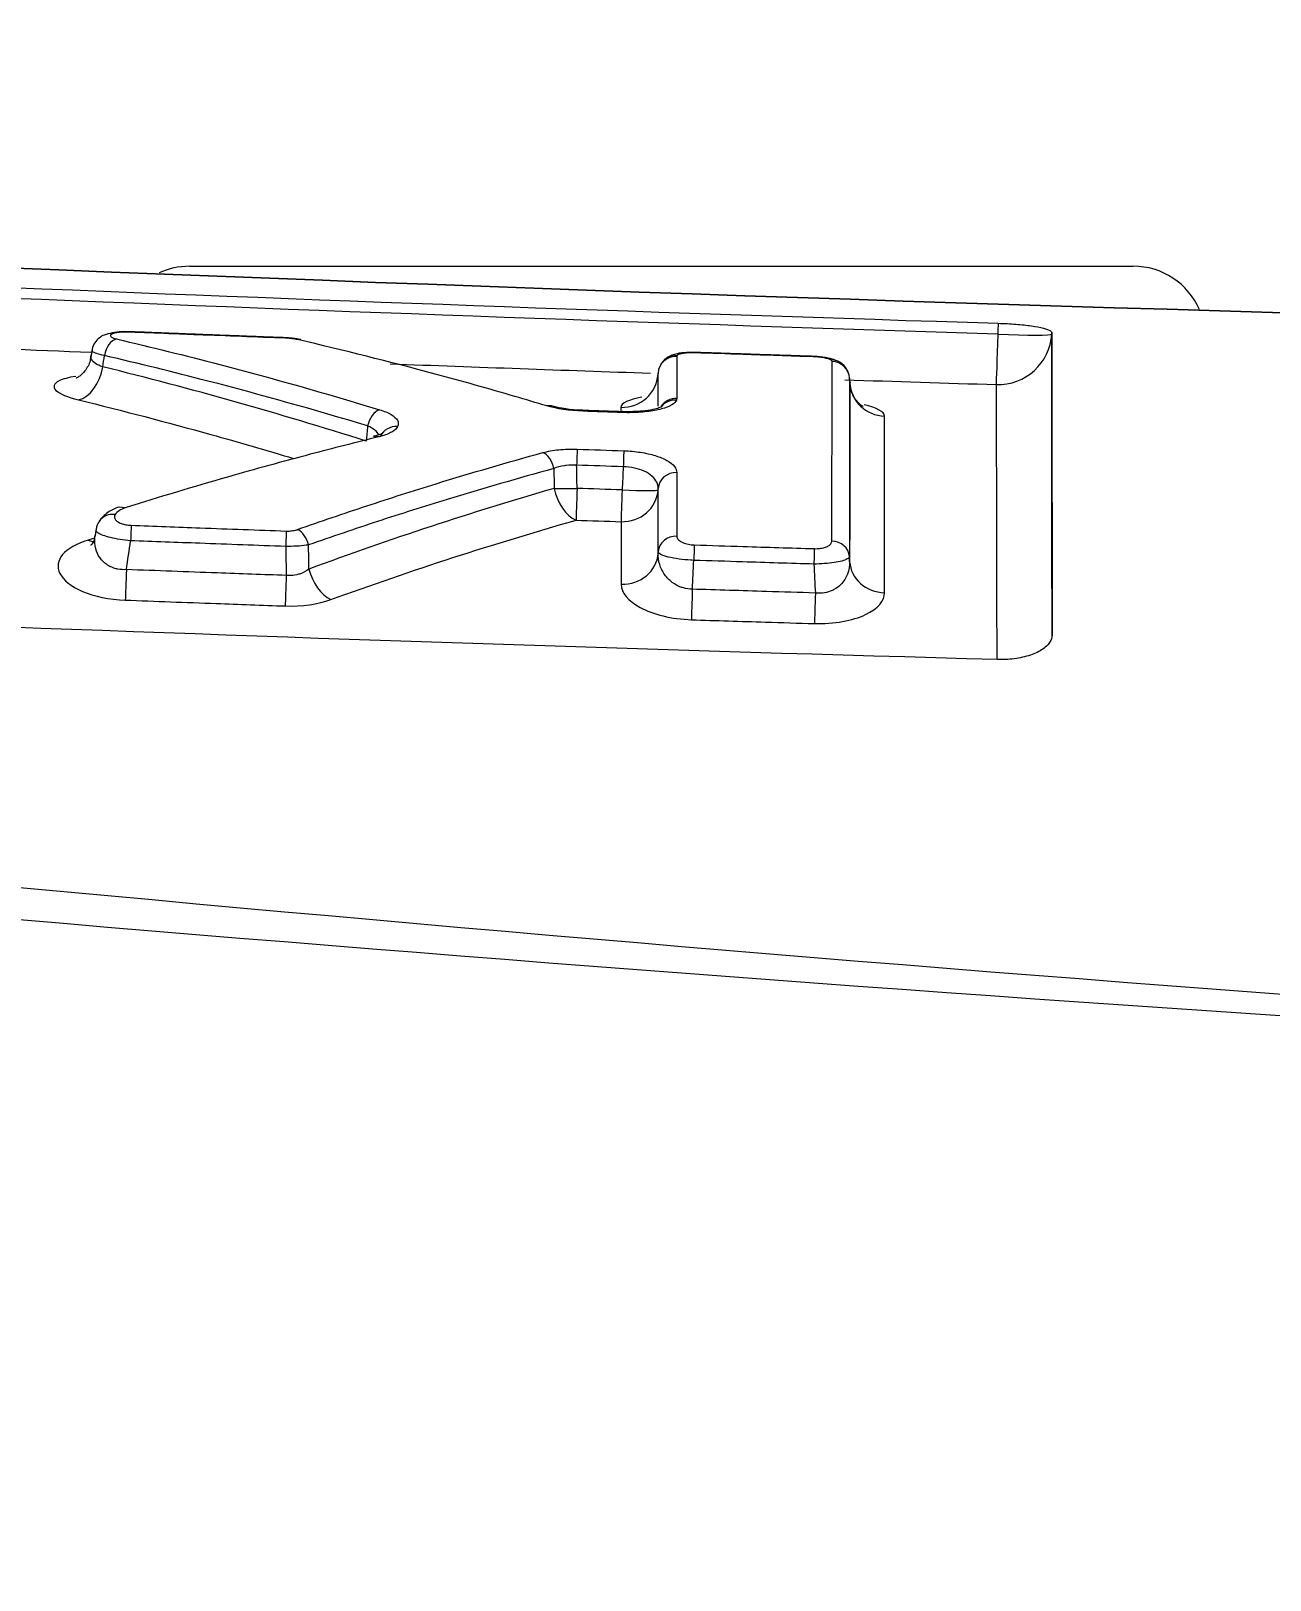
# Model space of a CAD drawing. Header units: millimetres. Extents: x 0 to 594, y 0 to 532.
# Drawn here: x 449.237 to 450.957, y 284.598 to 286.747 of the extents above; entities that cross this region are included whole.
import ezdxf

# ---------------------------------------------------------------- set-up
doc = ezdxf.new("R2010")
doc.units = ezdxf.units.MM
for name, color, linetype, true_color in [('13', 7, 'Continuous', 0xffffff), ('201', 7, 'Continuous', 0xffffff), ('4', 7, 'Continuous', 0xffffff)]:
    doc.layers.add(name, color=color, linetype=linetype, true_color=true_color)
doc.styles.add('iso-1', font='isocp.shx')
doc.dimstyles.get("Standard").update_dxf_attribs({"dimtxt": 0.18, "dimasz": 0.18, "dimexe": 0.18, "dimexo": 0.0625, "dimgap": 0.09, "dimtad": 0, "dimtih": 1, "dimtoh": 1, "dimdec": 4, "dimzin": 0, "dimdsep": 46, "dimtxsty": 'Standard', "dimcen": 0.09, "dimadec": 0, "dimazin": 0, "dimtfac": 1, "dimtdec": 4, "dimtofl": 0, "dimtmove": 0, "dimatfit": 3, "dimfxl": 1, "dimtolj": 1, "dimtzin": 0, "dimarcsym": 0})

# ---------------------------------------------------------------- blocks, each defined once
blk = doc.blocks.new('_U1')
at = {"layer": '201', "color": 250, "lineweight": 13}
blk.add_line((430.61169, 282.820884), (499.931008, 323.940688), dxfattribs=at)
at = {"layer": '201', "color": 250, "lineweight": 18}
blk.add_solid([(499.931008, 323.940688), (497.155868, 321.758737), (496.685695, 322.551343), (499.931008, 323.940688)], dxfattribs=at)
at = {"layer": '201', "color": 250, "linetype": 'Continuous', "lineweight": 18, "char_height": 3.5, "attachment_point": 7, "rotation": 30.676165, "line_spacing_factor": 0.963855, "style": 'iso-1'}
for s, insert in [('\\W0.5795;1612', (481.810819, 313.855865)), ('\\W0.6380;R', (478.626316, 311.966838))]:
    blk.add_mtext(s, dxfattribs=dict(at, insert=insert))
blk = doc.blocks.new('_U12')
at = {"layer": '201', "color": 250, "lineweight": 13}
blk.add_arc((430.61169, 282.820884), 24.022753, 0, 184.999943, dxfattribs=at)
blk = doc.blocks.new('_U13')
at = {"layer": '201', "color": 250, "lineweight": 13}
blk.add_arc((430.61169, 282.820884), 53.921515, 175, 359.999943, dxfattribs=at)

msp = doc.modelspace()

# ---------------------------------------------------------------- linework, layer by layer
at = {"layer": '13', "color": 250, "linetype": 'Continuous', "lineweight": 18}
msp.add_circle((430.61169, 282.82088), 80.5978, dxfattribs=at)
at = {"layer": '4', "color": 250, "linetype": 'Continuous', "lineweight": 13}
for p, q in [((449.35146, 286.32759), (449.34368, 286.32726)), ((449.37411, 286.32995), (449.37409, 286.32941)), ((449.58998, 286.32161), (449.58996, 286.32108)), ((450.15849, 286.30122), (450.15847, 286.3007)), ((450.32251, 286.29578), (450.32249, 286.29527)), ((450.35519, 286.28981), (450.3458, 286.29137)), ((450.0555, 286.22504), (450.05551, 286.21937)), ((449.32476, 286.04348), (449.31634, 286.04099)), ((449.31634, 286.04099), (449.32336, 286.03865))]:
    msp.add_line(p, q, dxfattribs=at)
at = {"layer": '4', "color": 250, "linetype": 'Continuous', "lineweight": 18}
for p, q in [((449.61129, 286.31904), (449.60668, 286.31905)), ((449.95918, 286.22713), (449.95276, 286.2271)), ((449.7195, 286.18415), (449.7124, 286.18478)), ((449.36765, 286.08565), (449.35935, 286.08666))]:
    msp.add_line(p, q, dxfattribs=at)
for centre, major_axis, ratio, start_param, end_param in [((449.45659, 286.32088), (0, 0.1), 0.999968, 6.2830421, 6.7175551), ((450.76679, 286.32088), (0, -0.1), 0.999967, 1.9802592, 3.1417447)]:
    msp.add_ellipse(centre, major_axis=major_axis, ratio=ratio, start_param=start_param, end_param=end_param, dxfattribs=at)
at = {"layer": '4', "color": 250, "linetype": 'Continuous', "lineweight": 13}
for centre, major_axis, ratio, start_param, end_param in [((450.57869, 286.33077), (0.075, 0.00007), 0.988178, 4.6808105, 6.2293077), ((450.57869, 286.33079), (-0.00233, -0.07496), 0.000008, 4.7650119, 6.1294889), ((450.57869, 286.33077), (-0.0749, 0.00389), 0.05235, 1.5718805, 3.1333251), ((449.35464, 286.29565), (-0.00568, -0.02435), 0.631313, 3.4371547, 4.8054734), ((450.13216, 286.27141), (0.025, 0.00002), 0.975503, 1.5370098, 3.0871579), ((450.13234, 286.27208), (0.02183, -0.01218), 0.969563, 2.0335048, 3.148168), ((450.34793, 286.26429), (-0.025, 0.00002), 0.975606, 3.1959549, 4.6815833), ((449.30485, 286.28391), (0.012, 0.04854), 0.63056, 3.4566409, 4.8136858), ((450.05719, 286.27379), (0.05, 0.00003), 0.975424, 4.6781525, 6.2288421), ((450.42317, 286.26176), (-0.05, 0.00003), 0.97561, 0.0543438, 1.5405453), ((449.71978, 286.19802), (-0.00723, -0.02393), 0.624745, 3.5398648, 4.845144), ((450.1322, 286.21326), (0.025, 0.00002), 0.96073, 1.537954, 2.542827), ((450.13185, 286.21119), (0.02365, -0.00811), 0.956757, 1.8557552, 2.8104108), ((449.74474, 286.17471), (-0.02236, 0.01118), 0.937454, 5.1162361, 6.3210387), ((449.94653, 286.13885), (0.00659, -0.02412), 0.633279, 1.4529838, 2.6859037), ((449.99413, 286.1435), (-0.00085, -0.02499), 0.000006, 3.4839554, 4.65936), ((450.05881, 286.14132), (-0.00084, -0.02499), 0.000006, 3.4838372, 4.6593604), ((450.13228, 286.1113), (-0.025, -0.00002), 0.934864, 4.6810445, 6.2263109), ((449.99487, 286.11525), (0.0139, -0.04803), 0.632161, 4.5850251, 5.8065209), ((449.99487, 286.11525), (-0.04999, -0.00095), 0.052293, 0.8782366, 1.5680338), ((449.99487, 286.11526), (-0.00169, -0.04997), 0.000003, 4.7649405, 5.9201053), ((450.05729, 286.11316), (-0.05, -0.00004), 0.93465, 1.5390093, 3.0848033), ((450.05729, 286.11317), (-0.00166, -0.04997), 0.000003, 4.7649423, 5.920223), ((450.05729, 286.11316), (-0.04993, 0.00256), 0.052357, 1.5717365, 3.1213819), ((449.35267, 286.05359), (-0.02113, 0.01336), 0.887894, 5.188401, 6.2847339), ((449.37505, 286.0387), (-0.00094, -0.02498), 0.000009, 3.5709094, 4.6589932), ((449.59032, 286.03077), (-0.0009, -0.02498), 0.000009, 3.5704453, 4.6590803), ((449.60611, 286.03288), (0.00828, -0.02359), 0.624825, 1.4092198, 2.5815443), ((450.13236, 286.02359), (-0.025, -0.00002), 0.912541, 4.6822578, 6.2248719), ((450.15674, 286.01148), (-0.0008, -0.02499), 0.000008, 3.5692684, 4.6592317), ((450.32336, 286.00627), (-0.00077, -0.02499), 0.000008, 3.5689361, 4.6592941), ((450.34774, 286.0168), (-0.025, 0.00002), 0.912739, 3.1998977, 4.685347), ((450.05736, 286.02517), (-0.05, -0.00004), 0.912253, 1.5402418, 3.0833655), ((450.42298, 286.01357), (0.05, -0.00004), 0.912561, 3.1998569, 4.6858649), ((449.36932, 286.00261), (-0.00187, -0.04997), 0.000004, 4.7650146, 5.8321156), ((449.59122, 285.99447), (-0.00179, -0.04997), 0.000004, 4.7649954, 5.8326685), ((449.65438, 286.00339), (0.01731, -0.04691), 0.623162, 4.5407279, 5.7013274), ((450.15481, 285.97541), (-0.00158, -0.04997), 0.000004, 4.764947, 5.8338909), ((450.32553, 285.97011), (-0.00152, -0.04998), 0.000004, 4.7649384, 5.8342398)]:
    msp.add_ellipse(centre, major_axis=major_axis, ratio=ratio, start_param=start_param, end_param=end_param, dxfattribs=at)
at = {"layer": '4', "color": 250, "linetype": 'Continuous', "lineweight": 18}
for points, knots in [([(454.11169, 286.30626), (452.54731, 286.30903), (450.98421, 286.34784), (447.85967, 286.47199), (446.29824, 286.55764), (443.17577, 286.73988), (441.61475, 286.83776), (439.27188, 286.94331), (438.49068, 286.97133), (436.92724, 286.99549), (436.14502, 286.99221), (435.36169, 286.95557)], [0, 0, 0, 0, 0.25, 0.25, 0.5, 0.5, 0.75, 0.75, 0.875, 0.875, 1, 1, 1, 1]), ([(437.31727, 286.98809), (437.44785, 286.98701), (437.57841, 286.98543), (438.49068, 286.97133), (439.27188, 286.94331), (441.61475, 286.83776), (443.17577, 286.73988), (446.29824, 286.55764), (447.85967, 286.47199), (450.98421, 286.34784), (452.54731, 286.30903), (454.11169, 286.30626)], [0, 0, 0, 0, 0.0233014, 0.0233014, 0.1628297, 0.1628297, 0.4418865, 0.4418865, 0.7209432, 0.7209432, 1, 1, 1, 1]), ([(449.45659, 286.42088), (449.45659, 286.42088), (449.45659, 286.42088), (449.45684, 286.42088), (449.46528, 286.42088), (449.49397, 286.42088), (449.51422, 286.42088), (449.58423, 286.42088), (449.64305, 286.42088), (449.76909, 286.42088), (449.83581, 286.42088), (449.97216, 286.42088), (450.04276, 286.42088), (450.25188, 286.42088), (450.39259, 286.42088), (450.58134, 286.42088), (450.64034, 286.42088), (450.73341, 286.42088), (450.7668, 286.42088), (450.7668, 286.42088)], [0, 0, 0, 0, 0.0012344, 0.0012344, 0.0636572, 0.0636572, 0.1260801, 0.1260801, 0.2509258, 0.2509258, 0.3757715, 0.3757715, 0.5006172, 0.5006172, 0.7503086, 0.7503086, 0.8751543, 0.8751543, 1, 1, 1, 1]), ([(449.34374, 286.3269), (449.34196, 286.32661), (449.33777, 286.32544), (449.33119, 286.3216), (449.32505, 286.31489), (449.3217, 286.30843), (449.32162, 286.30461), (449.32164, 286.30398)], [0, 0, 0, 0, 0.1753152, 0.4253643, 0.6810711, 0.948013, 1, 1, 1, 1]), ([(449.37411, 286.32989), (449.37249, 286.33), (449.36634, 286.33026), (449.35545, 286.3298), (449.34766, 286.32811), (449.3439, 286.32688)], [0, 0, 0, 0, 0.1439747, 0.5539563, 1, 1, 1, 1]), ([(450.57934, 286.34175), (450.5876, 286.34149), (450.59597, 286.34103), (450.61153, 286.33981), (450.61894, 286.33902), (450.63183, 286.3372), (450.63749, 286.33613), (450.64639, 286.33384), (450.64971, 286.33258), (450.65299, 286.33041), (450.65367, 286.32948), (450.65368, 286.32857)], [0, 0, 0, 0, 0.2110176, 0.2110176, 0.4219758, 0.4219758, 0.6339353, 0.6339353, 0.849142, 0.849142, 1, 1, 1, 1]), ([(449.61127, 286.31894), (449.61068, 286.31911), (449.60612, 286.32036), (449.59869, 286.32126), (449.59194, 286.3215), (449.58997, 286.3215)], [0, 0, 0, 0, 0.0973083, 0.7438705, 1, 1, 1, 1]), ([(449.95275, 286.2271), (449.93804, 286.23153), (449.92332, 286.23589), (449.8717, 286.25095), (449.83476, 286.26132), (449.73422, 286.28838), (449.67052, 286.3043), (449.60668, 286.31905)], [0, 0, 0, 0, 0.1281789, 0.1281789, 0.4490787, 0.4490787, 1, 1, 1, 1]), ([(449.31938, 286.29636), (449.31941, 286.29414), (449.31888, 286.28656), (449.3125, 286.27593), (449.30459, 286.26836), (449.30027, 286.26592), (449.2995, 286.26563), (449.29951, 286.26563)], [0, 0, 0, 0, 0.1208279, 0.4301643, 0.6723659, 0.85522, 1, 1, 1, 1]), ([(450.1544, 286.3013), (450.15393, 286.30132), (450.14897, 286.3015), (450.13879, 286.30063), (450.12721, 286.29844), (450.1186, 286.2938), (450.11532, 286.29051), (450.11507, 286.29025)], [0, 0, 0, 0, 0.0303088, 0.3182209, 0.6763512, 0.9746949, 1, 1, 1, 1]), ([(450.35516, 286.28974), (450.35252, 286.2909), (450.3455, 286.29336), (450.33525, 286.29511), (450.32748, 286.29551), (450.325, 286.29555)], [0, 0, 0, 0, 0.3169327, 0.7894375, 1, 1, 1, 1]), ([(450.37139, 286.27313), (450.37116, 286.27379), (450.36995, 286.27685), (450.36678, 286.28178), (450.36122, 286.2867), (450.35731, 286.28893), (450.35519, 286.2898)], [0, 0, 0, 0, 0.084893, 0.3953712, 0.6902868, 1, 1, 1, 1]), ([(450.3919, 286.22628), (450.39189, 286.22628), (450.3913, 286.22657), (450.38746, 286.22901), (450.37967, 286.23723), (450.37365, 286.24893), (450.37385, 286.25722), (450.37407, 286.25939)], [0, 0, 0, 0, 0.1212993, 0.2976716, 0.5372949, 0.8835945, 1, 1, 1, 1]), ([(450.00268, 286.22102), (450.00029, 286.22102), (449.99035, 286.22122), (449.9742, 286.2234), (449.96357, 286.22584), (449.95918, 286.22717)], [0, 0, 0, 0, 0.1452792, 0.614035, 1, 1, 1, 1]), ([(450.11275, 286.22615), (450.11275, 286.22614), (450.11217, 286.22578), (450.10845, 286.22414), (450.09973, 286.22177), (450.08729, 286.21973), (450.07741, 286.21928), (450.07301, 286.21922)], [0, 0, 0, 0, 0.1014516, 0.2774261, 0.504991, 0.7943035, 1, 1, 1, 1]), ([(449.7195, 286.18415), (449.68778, 286.17636), (449.65609, 286.16829), (449.58614, 286.14984), (449.54788, 286.13932), (449.46224, 286.11479), (449.41488, 286.10055), (449.36765, 286.08565)], [0, 0, 0, 0, 0.2690956, 0.2690956, 0.594951, 0.594951, 1, 1, 1, 1]), ([(449.72491, 286.18936), (449.72491, 286.18936), (449.72494, 286.18931), (449.72371, 286.18857), (449.7192, 286.18653), (449.71449, 286.18541), (449.71233, 286.18495)], [0, 0, 0, 0, 0.0135784, 0.3440791, 0.737203, 1, 1, 1, 1]), ([(449.3594, 286.08663), (449.35922, 286.08659), (449.35305, 286.08521), (449.3432, 286.0795), (449.33433, 286.07214), (449.33157, 286.06697), (449.33153, 286.06691)], [0, 0, 0, 0, 0.01372, 0.4950512, 0.9940098, 1, 1, 1, 1]), ([(449.32489, 286.04672), (449.32496, 286.04498), (449.325, 286.03904), (449.32052, 286.03426), (449.31981, 286.0336), (449.31982, 286.03359)], [0, 0, 0, 0, 0.212266, 0.8042282, 1, 1, 1, 1]), ([(450.65391, 285.90676), (450.65334, 285.90316), (450.65155, 285.89957), (450.64554, 285.89258), (450.64101, 285.88915), (450.62994, 285.88331), (450.62324, 285.88082), (450.60861, 285.87713), (450.60048, 285.87589), (450.58758, 285.87505), (450.58285, 285.87496), (450.57814, 285.87509)], [0, 0, 0, 0, 0.2046549, 0.2046549, 0.4283096, 0.4283096, 0.6519794, 0.6519794, 0.8756647, 0.8756647, 1, 1, 1, 1])]:
    msp.add_open_spline(points, degree=3, knots=knots, dxfattribs=at)
at = {"layer": '4', "color": 250, "linetype": 'Continuous', "lineweight": 13}
for points, knots in [([(435.36169, 286.65968), (436.02335, 286.67378), (436.68262, 286.66626), (437.99804, 286.62336), (438.65418, 286.58785), (440.61942, 286.45377), (441.92544, 286.32807), (444.53474, 286.05532), (445.83793, 285.90753), (448.44587, 285.63036), (449.75057, 285.50006), (451.05965, 285.40477)], [0, 0, 0, 0, 0.125, 0.125, 0.25, 0.25, 0.5, 0.5, 0.75, 0.75, 1, 1, 1, 1]), ([(451.05929, 285.37506), (449.75034, 285.45984), (448.44506, 285.57851), (445.83563, 285.83125), (444.53149, 285.9662), (441.92087, 286.21171), (440.61445, 286.32305), (438.64985, 286.43344), (437.99414, 286.46069), (436.68018, 286.48549), (436.02189, 286.48323), (435.36169, 286.4573)], [0, 0, 0, 0, 0.25, 0.25, 0.5, 0.5, 0.75, 0.75, 0.875, 0.875, 1, 1, 1, 1]), ([(449.35146, 286.32759), (449.35091, 286.32743), (449.3504, 286.32726), (449.34863, 286.32658), (449.34773, 286.32599), (449.34691, 286.32478), (449.34696, 286.32414), (449.34798, 286.32287), (449.34896, 286.32223), (449.3517, 286.32104), (449.3535, 286.32048), (449.3556, 286.31998)], [0, 0, 0, 0, 0.0804238, 0.0804238, 0.3151433, 0.3151433, 0.5454805, 0.5454805, 0.7728562, 0.7728562, 1, 1, 1, 1]), ([(449.37409, 286.32941), (449.37131, 286.32952), (449.36849, 286.32953), (449.36295, 286.32934), (449.36017, 286.32913), (449.35531, 286.3285), (449.35317, 286.32808), (449.35146, 286.32759)], [0, 0, 0, 0, 0.3116502, 0.3116502, 0.6557695, 0.6557695, 1, 1, 1, 1]), ([(449.58996, 286.32108), (449.54931, 286.32262), (449.50865, 286.32417), (449.45469, 286.32626), (449.44137, 286.32678), (449.41006, 286.328), (449.39208, 286.3287), (449.37409, 286.32941)], [0, 0, 0, 0, 0.5649282, 0.5649282, 0.7500246, 0.7500246, 1, 1, 1, 1]), ([(449.3556, 286.31998), (449.40344, 286.30876), (449.4512, 286.29692), (449.57302, 286.26508), (449.64697, 286.24421), (449.72064, 286.22183)], [0, 0, 0, 0, 0.3912063, 0.3912063, 1, 1, 1, 1]), ([(449.60668, 286.31905), (449.60608, 286.31919), (449.60547, 286.31932), (449.60245, 286.31991), (449.59974, 286.32031), (449.59466, 286.32083), (449.5923, 286.32099), (449.58996, 286.32108)], [0, 0, 0, 0, 0.1298193, 0.1298193, 0.6167905, 0.6167905, 1, 1, 1, 1]), ([(449.33651, 286.2813), (449.33233, 286.28257), (449.32879, 286.2842), (449.32348, 286.28782), (449.32166, 286.28987), (449.32018, 286.29336), (449.32, 286.2948), (449.32022, 286.29623)], [0, 0, 0, 0, 0.3708684, 0.3708684, 0.7472716, 0.7472716, 1, 1, 1, 1]), ([(449.33881, 286.29696), (449.33461, 286.29785), (449.33097, 286.29879), (449.32541, 286.30064), (449.32341, 286.30156), (449.32162, 286.30297), (449.32129, 286.30351), (449.32136, 286.30401)], [0, 0, 0, 0, 0.3773278, 0.3773278, 0.7528529, 0.7528529, 1, 1, 1, 1]), ([(449.704, 286.19933), (449.6303, 286.22158), (449.55632, 286.24235), (449.43444, 286.27401), (449.38667, 286.28579), (449.33881, 286.29696)], [0, 0, 0, 0, 0.6087902, 0.6087902, 1, 1, 1, 1]), ([(450.13299, 286.29578), (450.13299, 286.28854), (450.13299, 286.28089), (450.133, 286.26175), (450.133, 286.24988), (450.13301, 286.23726)], [0, 0, 0, 0, 0.4200036, 0.4200036, 1, 1, 1, 1]), ([(450.15847, 286.3007), (450.15781, 286.30072), (450.15715, 286.30074), (450.15366, 286.3008), (450.15083, 286.30073), (450.14555, 286.30039), (450.14304, 286.30009), (450.13879, 286.29932), (450.137, 286.29883), (450.13439, 286.29773), (450.13353, 286.2971), (450.13317, 286.29646)], [0, 0, 0, 0, 0.0520102, 0.0520102, 0.27878, 0.27878, 0.5167021, 0.5167021, 0.7583766, 0.7583766, 1, 1, 1, 1]), ([(450.32249, 286.29527), (450.28989, 286.29633), (450.25729, 286.2974), (450.20262, 286.29922), (450.18054, 286.29996), (450.15847, 286.3007)], [0, 0, 0, 0, 0.5962439, 0.5962439, 1, 1, 1, 1]), ([(450.34579, 286.29137), (450.34548, 286.29151), (450.34515, 286.29165), (450.34323, 286.29239), (450.34123, 286.29295), (450.33665, 286.29392), (450.33403, 286.29433), (450.32847, 286.29495), (450.32546, 286.29517), (450.32249, 286.29527)], [0, 0, 0, 0, 0.0693688, 0.0693688, 0.3813037, 0.3813037, 0.6904302, 0.6904302, 1, 1, 1, 1]), ([(450.34872, 286.28867), (450.34872, 286.2893), (450.34822, 286.28996), (450.34686, 286.29086), (450.34636, 286.29112), (450.34579, 286.29137)], [0, 0, 0, 0, 0.7036862, 0.7036862, 1, 1, 1, 1]), ([(449.29889, 286.26811), (449.28896, 286.2665), (449.28097, 286.26439), (449.26832, 286.25808), (449.26669, 286.25343), (449.27627, 286.24396), (449.28724, 286.23925), (449.30292, 286.23542)], [0, 0, 0, 0, 0.2543114, 0.2543114, 0.6271557, 0.6271557, 1, 1, 1, 1]), ([(449.70225, 286.17823), (449.64167, 286.19744), (449.58089, 286.21563), (449.45896, 286.24998), (449.39781, 286.26614), (449.33651, 286.2813)], [0, 0, 0, 0, 0.4998345, 0.4998345, 1, 1, 1, 1]), ([(450.10714, 286.22676), (450.10714, 286.23092), (450.10714, 286.23499), (450.10713, 286.25046), (450.10712, 286.2612), (450.10711, 286.27117)], [0, 0, 0, 0, 0.2572524, 0.2572524, 1, 1, 1, 1]), ([(450.10723, 286.22696), (450.10722, 286.23495), (450.10722, 286.24261), (450.10721, 286.25792), (450.1072, 286.26552), (450.10719, 286.27272)], [0, 0, 0, 0, 0.4782158, 0.4782158, 1, 1, 1, 1]), ([(449.30292, 286.23542), (449.36427, 286.22043), (449.42547, 286.20443), (449.52483, 286.17677), (449.56308, 286.1657), (449.60126, 286.15424)], [0, 0, 0, 0, 0.614327, 0.614327, 1, 1, 1, 1]), ([(449.72064, 286.22183), (449.72709, 286.21987), (449.73258, 286.21756), (449.74087, 286.21262), (449.74379, 286.20992), (449.74694, 286.20429), (449.74703, 286.20127), (449.74559, 286.19838)], [0, 0, 0, 0, 0.3256037, 0.3256037, 0.6509839, 0.6509839, 1, 1, 1, 1]), ([(450.13265, 286.23518), (450.13186, 286.23286), (450.12961, 286.23056), (450.12259, 286.2264), (450.11771, 286.22448), (450.10604, 286.22131), (450.09908, 286.22002), (450.08407, 286.21826), (450.07582, 286.21777), (450.06412, 286.21768), (450.0607, 286.21773), (450.0573, 286.21784)], [0, 0, 0, 0, 0.2278836, 0.2278836, 0.4554163, 0.4554163, 0.6824914, 0.6824914, 0.9091895, 0.9091895, 1, 1, 1, 1]), ([(449.71954, 286.18687), (449.7185, 286.18903), (449.71684, 286.19114), (449.7119, 286.1954), (449.7083, 286.19754), (449.704, 286.19933)], [0, 0, 0, 0, 0.4561559, 0.4561559, 1, 1, 1, 1]), ([(449.74559, 286.19838), (449.74429, 286.19575), (449.74153, 286.19318), (449.73358, 286.18858), (449.72827, 286.1865), (449.72123, 286.18459), (449.72038, 286.18436), (449.7195, 286.18415)], [0, 0, 0, 0, 0.4692135, 0.4692135, 0.9376322, 0.9376322, 1, 1, 1, 1]), ([(449.60693, 286.05561), (449.63885, 286.06689), (449.67084, 286.07782), (449.73495, 286.099), (449.76707, 286.10925), (449.84848, 286.13434), (449.89785, 286.14872), (449.94734, 286.16234)], [0, 0, 0, 0, 0.2832947, 0.2832947, 0.5665782, 0.5665782, 1, 1, 1, 1]), ([(449.94734, 286.16234), (449.95374, 286.1641), (449.96129, 286.16546), (449.9774, 286.16707), (449.98625, 286.16735), (449.99493, 286.16705)], [0, 0, 0, 0, 0.4973422, 0.4973422, 1, 1, 1, 1]), ([(450.0596, 286.16487), (450.06747, 286.16461), (450.07544, 286.16387), (450.0902, 286.16159), (450.0972, 286.16002), (450.10959, 286.15623), (450.11509, 286.15395), (450.12419, 286.14883), (450.12776, 286.1459), (450.13203, 286.14021), (450.13305, 286.13742), (450.13305, 286.13466)], [0, 0, 0, 0, 0.1955407, 0.1955407, 0.3909933, 0.3909933, 0.5919947, 0.5919947, 0.8077103, 0.8077103, 1, 1, 1, 1]), ([(449.96247, 286.14016), (449.91297, 286.12664), (449.86359, 286.11235), (449.78216, 286.08745), (449.75004, 286.07727), (449.68592, 286.05624), (449.65392, 286.04538), (449.62199, 286.03418)], [0, 0, 0, 0, 0.433437, 0.433437, 0.7167177, 0.7167177, 1, 1, 1, 1]), ([(449.99418, 286.14483), (449.98935, 286.14512), (449.98443, 286.145), (449.97891, 286.14438), (449.978, 286.14426), (449.9717, 286.14332), (449.96667, 286.14193), (449.96247, 286.14016)], [0, 0, 0, 0, 0.4155034, 0.4155034, 0.497885, 0.497885, 1, 1, 1, 1]), ([(450.10732, 286.11261), (450.10737, 286.11546), (450.10676, 286.11833), (450.10402, 286.12414), (450.10172, 286.12712), (450.09573, 286.13227), (450.09212, 286.13455), (450.08392, 286.13827), (450.07927, 286.13979), (450.06944, 286.14189), (450.06411, 286.14252), (450.05886, 286.14264)], [0, 0, 0, 0, 0.1999648, 0.1999648, 0.4207618, 0.4207618, 0.6215832, 0.6215832, 0.8121504, 0.8121504, 1, 1, 1, 1]), ([(450.13305, 286.13466), (450.13305, 286.12283), (450.13306, 286.1106), (450.13307, 286.08146), (450.13308, 286.06425), (450.13309, 286.0464)], [0, 0, 0, 0, 0.4328633, 0.4328633, 1, 1, 1, 1]), ([(449.96299, 286.11264), (449.9059, 286.09611), (449.84898, 286.07854), (449.73551, 286.04127), (449.67894, 286.02157), (449.62262, 286.00077)], [0, 0, 0, 0, 0.4998011, 0.4998011, 1, 1, 1, 1]), ([(450.1074, 286.0249), (450.10738, 286.04265), (450.10737, 286.05974), (450.10734, 286.0887), (450.10733, 286.10085), (450.10732, 286.11261)], [0, 0, 0, 0, 0.5671383, 0.5671383, 1, 1, 1, 1]), ([(450.10728, 286.02255), (450.10727, 286.03613), (450.10726, 286.04932), (450.10724, 286.07893), (450.10723, 286.09508), (450.10722, 286.11054)], [0, 0, 0, 0, 0.4323466, 0.4323466, 1, 1, 1, 1]), ([(449.35353, 286.07639), (449.35297, 286.07549), (449.35264, 286.07455), (449.35247, 286.07234), (449.35284, 286.07103), (449.35441, 286.06865), (449.35554, 286.06755), (449.35841, 286.06561), (449.36012, 286.06474), (449.36401, 286.06329), (449.36622, 286.06268), (449.37089, 286.06181), (449.37341, 286.06153), (449.3759, 286.06144)], [0, 0, 0, 0, 0.1468836, 0.1468836, 0.3439244, 0.3439244, 0.520113, 0.520113, 0.6818748, 0.6818748, 0.8409703, 0.8409703, 1, 1, 1, 1]), ([(449.36765, 286.08565), (449.36446, 286.08464), (449.36173, 286.08338), (449.3568, 286.08031), (449.35479, 286.07839), (449.35353, 286.07639)], [0, 0, 0, 0, 0.4496531, 0.4496531, 1, 1, 1, 1]), ([(449.65278, 285.95827), (449.70913, 285.97878), (449.76571, 285.9982), (449.87924, 286.03494), (449.93618, 286.05225), (449.9933, 286.06855)], [0, 0, 0, 0, 0.5001676, 0.5001676, 1, 1, 1, 1]), ([(449.36922, 285.99998), (449.36531, 285.99971), (449.3613, 285.99992), (449.35656, 286.00078), (449.35557, 286.001), (449.35066, 286.00227), (449.34698, 286.00384), (449.34323, 286.00612), (449.34264, 286.00649), (449.33819, 286.00954), (449.33504, 286.01275), (449.32978, 286.02017), (449.32785, 286.02453), (449.32533, 286.03415), (449.32501, 286.03952), (449.32564, 286.04539), (449.32572, 286.04598), (449.3258, 286.04657)], [0, 0, 0, 0, 0.126817, 0.126817, 0.1602614, 0.1602614, 0.2987718, 0.2987718, 0.324791, 0.324791, 0.5056148, 0.5056148, 0.7191628, 0.7191628, 0.9715537, 0.9715537, 1, 1, 1, 1]), ([(449.37509, 286.04004), (449.37013, 286.04049), (449.36513, 286.04111), (449.35577, 286.04259), (449.35131, 286.04346), (449.3434, 286.04534), (449.33987, 286.04638), (449.33389, 286.04856), (449.33144, 286.04973), (449.32795, 286.05211), (449.32701, 286.05335), (449.32699, 286.0546), (449.327, 286.05471), (449.32701, 286.05481)], [0, 0, 0, 0, 0.189434, 0.189434, 0.3776115, 0.3776115, 0.5647434, 0.5647434, 0.7629578, 0.7629578, 0.9794084, 0.9794084, 1, 1, 1, 1]), ([(449.3759, 286.06144), (449.40786, 286.06023), (449.43983, 286.05904), (449.51157, 286.05639), (449.55136, 286.05494), (449.59114, 286.05351)], [0, 0, 0, 0, 0.4455167, 0.4455167, 1, 1, 1, 1]), ([(449.59114, 286.05351), (449.59366, 286.05341), (449.59623, 286.05351), (449.601, 286.05405), (449.60327, 286.0545), (449.60584, 286.05524), (449.6064, 286.05542), (449.60693, 286.05561)], [0, 0, 0, 0, 0.4380081, 0.4380081, 0.8757201, 0.8757201, 1, 1, 1, 1]), ([(450.05574, 286.06645), (450.05576, 286.05118), (450.05578, 286.03524), (450.05583, 286.006), (450.05585, 285.99298), (450.05587, 285.97958)], [0, 0, 0, 0, 0.5676489, 0.5676489, 1, 1, 1, 1]), ([(450.13309, 286.0464), (450.13309, 286.04498), (450.13366, 286.04353), (450.13592, 286.04078), (450.13764, 286.03945), (450.14191, 286.03723), (450.14446, 286.03629), (450.14975, 286.03498), (450.15251, 286.03455), (450.15601, 286.03429), (450.15674, 286.03426), (450.15746, 286.03423)], [0, 0, 0, 0, 0.2535031, 0.2535031, 0.5077484, 0.5077484, 0.7423787, 0.7423787, 0.9477124, 0.9477124, 1, 1, 1, 1]), ([(449.31634, 286.04099), (449.28286, 286.03104), (449.26787, 286.01266), (449.28168, 285.98557), (449.2924, 285.97664), (449.3245, 285.96296), (449.3457, 285.95846), (449.36764, 285.95764)], [0, 0, 0, 0, 0.5, 0.5, 0.75, 0.75, 1, 1, 1, 1]), ([(449.59037, 286.0321), (449.55058, 286.03354), (449.51079, 286.03499), (449.43903, 286.03764), (449.40706, 286.03883), (449.37509, 286.04004)], [0, 0, 0, 0, 0.554484, 0.554484, 1, 1, 1, 1]), ([(449.62199, 286.03418), (449.62092, 286.03401), (449.6198, 286.03384), (449.6146, 286.03314), (449.61005, 286.03272), (449.60052, 286.03217), (449.59541, 286.03205), (449.59037, 286.0321)], [0, 0, 0, 0, 0.122071, 0.122071, 0.5581416, 0.5581416, 1, 1, 1, 1]), ([(450.15678, 286.01281), (450.15533, 286.01287), (450.15388, 286.01294), (450.1469, 286.01336), (450.14139, 286.01389), (450.13078, 286.01533), (450.12562, 286.01629), (450.11696, 286.01849), (450.1134, 286.01977), (450.10873, 286.02233), (450.10748, 286.02365), (450.1074, 286.0249)], [0, 0, 0, 0, 0.0548394, 0.0548394, 0.2684896, 0.2684896, 0.5066384, 0.5066384, 0.7564194, 0.7564194, 1, 1, 1, 1]), ([(450.15746, 286.03423), (450.18006, 286.03351), (450.20266, 286.0328), (450.25819, 286.03106), (450.29112, 286.03003), (450.32406, 286.02903)], [0, 0, 0, 0, 0.4069477, 0.4069477, 1, 1, 1, 1]), ([(450.32406, 286.02903), (450.32657, 286.02895), (450.32911, 286.02906), (450.33386, 286.02961), (450.33612, 286.03007), (450.34013, 286.03126), (450.34192, 286.03201), (450.34498, 286.03376), (450.34622, 286.0348), (450.34798, 286.03708), (450.34844, 286.03835), (450.34844, 286.03961)], [0, 0, 0, 0, 0.185906, 0.185906, 0.3717953, 0.3717953, 0.5621597, 0.5621597, 0.7705537, 0.7705537, 1, 1, 1, 1]), ([(450.15473, 285.97278), (450.1505, 285.97284), (450.14621, 285.97348), (450.14146, 285.97484), (450.14065, 285.97509), (450.135, 285.97704), (450.13059, 285.97948), (450.1227, 285.98538), (450.11925, 285.98902), (450.11326, 285.99735), (450.11092, 286.00219), (450.10784, 286.01218), (450.10714, 286.01741), (450.10728, 286.02255)], [0, 0, 0, 0, 0.1347029, 0.1347029, 0.1623269, 0.1623269, 0.3345467, 0.3345467, 0.5287186, 0.5287186, 0.7590967, 0.7590967, 1, 1, 1, 1]), ([(450.3234, 286.0076), (450.29046, 286.00861), (450.25752, 286.00963), (450.20198, 286.01137), (450.17938, 286.01209), (450.15678, 286.01281)], [0, 0, 0, 0, 0.5930528, 0.5930528, 1, 1, 1, 1]), ([(450.3727, 286.01811), (450.37263, 286.01699), (450.37162, 286.01584), (450.36797, 286.01374), (450.36542, 286.01276), (450.35922, 286.01107), (450.35559, 286.01032), (450.34751, 286.00908), (450.34298, 286.00857), (450.33349, 286.00786), (450.32842, 286.00765), (450.3234, 286.0076)], [0, 0, 0, 0, 0.2197802, 0.2197802, 0.423771, 0.423771, 0.615274, 0.615274, 0.8066905, 0.8066905, 1, 1, 1, 1]), ([(450.37307, 286.01095), (450.37322, 286.00516), (450.37231, 285.99932), (450.36817, 285.98851), (450.36501, 285.98337), (450.35789, 285.97641), (450.35477, 285.97406), (450.34961, 285.97131), (450.34793, 285.97055), (450.34287, 285.96867), (450.33919, 285.9678), (450.33386, 285.96726), (450.33228, 285.96718), (450.32896, 285.96719), (450.3272, 285.96729), (450.32545, 285.96748)], [0, 0, 0, 0, 0.2797257, 0.2797257, 0.5453876, 0.5453876, 0.6983963, 0.6983963, 0.7650586, 0.7650586, 0.8919944, 0.8919944, 0.9433258, 0.9433258, 1, 1, 1, 1]), ([(449.59113, 285.99185), (449.55915, 285.99299), (449.52718, 285.99415), (449.45321, 285.99685), (449.41122, 285.99841), (449.36922, 285.99998)], [0, 0, 0, 0, 0.4322169, 0.4322169, 1, 1, 1, 1]), ([(449.62262, 286.00077), (449.61891, 285.99792), (449.61441, 285.99545), (449.60901, 285.99371), (449.60865, 285.9936), (449.60482, 285.99247), (449.60102, 285.99183), (449.59518, 285.99161), (449.59314, 285.99166), (449.59113, 285.99185)], [0, 0, 0, 0, 0.4781341, 0.4781341, 0.5111279, 0.5111279, 0.8329848, 0.8329848, 1, 1, 1, 1]), ([(450.05587, 285.97958), (450.05588, 285.96836), (450.06511, 285.95667), (450.09991, 285.93796), (450.12594, 285.93127), (450.15339, 285.93039)], [0, 0, 0, 0, 0.5, 0.5, 1, 1, 1, 1]), ([(450.32545, 285.96748), (450.30285, 285.96817), (450.28025, 285.96886), (450.22334, 285.97062), (450.18903, 285.9717), (450.15473, 285.97278)], [0, 0, 0, 0, 0.3971914, 0.3971914, 1, 1, 1, 1]), ([(450.32417, 285.92508), (450.3514, 285.92425), (450.37743, 285.92917), (450.41276, 285.94591), (450.42162, 285.95685), (450.42162, 285.96795)], [0, 0, 0, 0, 0.5, 0.5, 1, 1, 1, 1]), ([(449.36764, 285.95764), (449.40964, 285.95606), (449.45165, 285.95451), (449.52564, 285.9518), (449.55763, 285.95064), (449.58961, 285.94949)], [0, 0, 0, 0, 0.5677818, 0.5677818, 1, 1, 1, 1]), ([(450.15339, 285.93039), (450.1877, 285.9293), (450.22202, 285.92823), (450.27894, 285.92646), (450.30156, 285.92577), (450.32417, 285.92508)], [0, 0, 0, 0, 0.6028075, 0.6028075, 1, 1, 1, 1])]:
    msp.add_open_spline(points, degree=3, knots=knots, dxfattribs=at)
at = {"layer": '4', "color": 250, "linetype": 'Continuous', "lineweight": 18}
for points, degree in [([(445.10016, 286.59982), (446.92562, 286.4949), (448.75175, 286.39889), (450.57934, 286.34175)], 3), ([(449.58998, 286.32166), (449.48204, 286.32573), (449.37411, 286.33004)], 2), ([(450.65401, 285.90709), (450.65377, 286.11645), (450.65364, 286.2587), (450.65359, 286.32685)], 3), ([(450.65368, 286.32857), (450.65374, 286.26067), (450.65389, 286.1186), (450.65416, 285.91)], 3), ([(449.32136, 286.30405), (449.32023, 286.29631)], 1), ([(450.15848, 286.30116), (450.1544, 286.3013)], 1), ([(450.32251, 286.29584), (450.24049, 286.29849), (450.15849, 286.30131)], 2), ([(450.325, 286.29555), (450.32251, 286.29568)], 1), ([(450.1072, 286.2728), (450.10712, 286.27141)], 1), ([(450.37323, 286.25938), (450.3729, 286.26568)], 1), ([(450.37324, 286.25914), (450.3732, 286.20151), (450.37315, 286.11831), (450.37307, 286.01095)], 3), ([(450.05734, 286.21896), (450.03001, 286.21989), (450.00267, 286.22083)], 2), ([(450.07301, 286.21922), (450.0655, 286.21845), (450.05735, 286.21922)], 2), ([(450.57814, 285.87509), (448.7504, 285.92588), (446.92399, 286.01534), (445.09859, 286.12038)], 3), ([(449.32702, 286.05483), (449.32581, 286.04663)], 1), ([(449.33173, 286.06677), (449.32717, 286.06144), (449.32741, 286.05482)], 2), ([(450.65416, 285.91), (450.65417, 285.90892), (450.65408, 285.90784), (450.65391, 285.90676)], 3)]:
    msp.add_open_spline(points, degree=degree, dxfattribs=at)
at = {"layer": '4', "color": 250, "linetype": 'Continuous', "lineweight": 13}
for points in [[(450.57857, 286.32685), (448.75146, 286.38364), (446.92591, 286.47969), (445.10096, 286.58444)], [(450.57934, 286.34175), (450.57908, 286.33678), (450.57883, 286.33181), (450.57857, 286.32685)], [(450.65359, 286.32685), (450.65362, 286.32742), (450.65365, 286.328), (450.65368, 286.32857)], [(449.07553, 286.31159), (449.15734, 286.30818), (449.23916, 286.30484), (449.32098, 286.30156)], [(449.33651, 286.2813), (449.33727, 286.28652), (449.33804, 286.29174), (449.33881, 286.29696)], [(449.73534, 286.28552), (449.85572, 286.28103), (449.97609, 286.27669), (450.09648, 286.27251)], [(450.13317, 286.29646), (450.13305, 286.29624), (450.13299, 286.29601), (450.13299, 286.29578)], [(450.34844, 286.03961), (450.34856, 286.14731), (450.34866, 286.2308), (450.34872, 286.28867)], [(450.10711, 286.27117), (450.10714, 286.27169), (450.10717, 286.2722), (450.10719, 286.27272)], [(450.36632, 286.2634), (450.43634, 286.26111), (450.50636, 286.25887), (450.57639, 286.25669)], [(450.3729, 286.2656), (450.37286, 286.20809), (450.3728, 286.12513), (450.3727, 286.01811)], [(450.3729, 286.2656), (450.37301, 286.26344), (450.37313, 286.26129), (450.37324, 286.25914)], [(450.57639, 286.25669), (450.57656, 286.19328), (450.57682, 286.06449), (450.57723, 285.87619)], [(450.00264, 286.21971), (449.9842, 286.22034), (449.9663, 286.22303), (449.95275, 286.2271)], [(450.0573, 286.21784), (450.03908, 286.21846), (450.02086, 286.21908), (450.00264, 286.21971)], [(450.08482, 286.23907), (450.06634, 286.23593), (450.0555, 286.23088), (450.0555, 286.22504)], [(450.13301, 286.23726), (450.13301, 286.23657), (450.13289, 286.23587), (450.13265, 286.23518)], [(450.42162, 286.213), (450.42162, 286.21874), (450.41101, 286.22439), (450.39307, 286.22869)], [(449.704, 286.19933), (449.70342, 286.19229), (449.70284, 286.18526), (449.70225, 286.17823)], [(450.42162, 285.96795), (450.42164, 286.07395), (450.42164, 286.1561), (450.42162, 286.213)], [(449.99493, 286.16705), (450.01649, 286.16632), (450.03804, 286.16559), (450.0596, 286.16487)], [(449.96247, 286.14016), (449.96265, 286.13098), (449.96282, 286.12181), (449.96299, 286.11264)], [(449.99479, 286.11264), (449.99458, 286.12337), (449.99438, 286.1341), (449.99418, 286.14483)], [(450.05886, 286.14264), (450.0373, 286.14337), (450.01574, 286.14409), (449.99418, 286.14483)], [(450.05886, 286.14264), (450.05831, 286.13194), (450.05776, 286.12124), (450.05721, 286.11054)], [(450.05721, 286.11054), (450.0364, 286.11124), (450.01559, 286.11193), (449.99479, 286.11264)], [(450.10722, 286.11054), (450.10725, 286.11123), (450.10729, 286.11192), (450.10732, 286.11261)], [(449.9933, 286.06855), (450.01411, 286.06784), (450.03492, 286.06714), (450.05574, 286.06645)], [(449.36922, 285.99998), (449.37118, 286.01333), (449.37314, 286.02668), (449.37509, 286.04004)], [(449.59037, 286.0321), (449.59062, 286.01868), (449.59087, 286.00526), (449.59113, 285.99185)], [(449.62262, 286.00077), (449.62241, 286.01191), (449.6222, 286.02305), (449.62199, 286.03418)], [(450.1074, 286.0249), (450.10736, 286.02412), (450.10732, 286.02334), (450.10728, 286.02255)], [(450.15473, 285.97278), (450.15541, 285.98613), (450.1561, 285.99947), (450.15678, 286.01281)], [(450.3234, 286.0076), (450.32409, 285.99423), (450.32477, 285.98085), (450.32545, 285.96748)], [(450.37307, 286.01095), (450.37295, 286.01334), (450.37282, 286.01572), (450.3727, 286.01811)], [(449.58961, 285.94949), (449.61303, 285.94865), (449.6355, 285.95199), (449.65278, 285.95827)]]:
    msp.add_open_spline(points, degree=3, dxfattribs=at)

# ---------------------------------------------------------------- block references
at = {"layer": '201', "color": 250, "linetype": 'Continuous', "lineweight": 18}
for name in ['_U12', '_U13']:
    msp.add_blockref(name, (0, 0), dxfattribs=at)

# ---------------------------------------------------------------- dimensions: what is measured, and where the dimension line sits
dim = msp.add_radius_dim(center=(430.61169, 282.82088), mpoint=(499.93101, 323.94069), dimstyle='Standard', override={"dimtxt": 3.5, "dimasz": 3.5, "dimexe": 1.5, "dimexo": 0.5, "dimgap": 1.75, "dimtad": 1, "dimtih": 0, "dimtoh": 0, "dimdec": 0, "dimlfac": 20, "dimzin": 8, "dimdsep": 46, "dimlunit": 2, "dimpost": 'R<>', "dimtxsty": 'iso-1', "dimsah": 1, "dimse1": 0, "dimse2": 0, "dimsd1": 0, "dimsd2": 0, "dimclrd": 250, "dimclre": 250, "dimclrt": 250, "dimtol": 0, "dimtm": -0.1, "dimtfac": 0.7, "dimtdec": 2, "dimtofl": 1, "dimtmove": 0, "dimtzin": 8, "dimlwd": 13, "dimlwe": 13}, dxfattribs=at)
dim.commit()
dim.dimension.update_dxf_attribs({"geometry": '_U1', "text_midpoint": (482.97275, 313.88115), "dimtype": 164})

doc.saveas('drawing.dxf')
